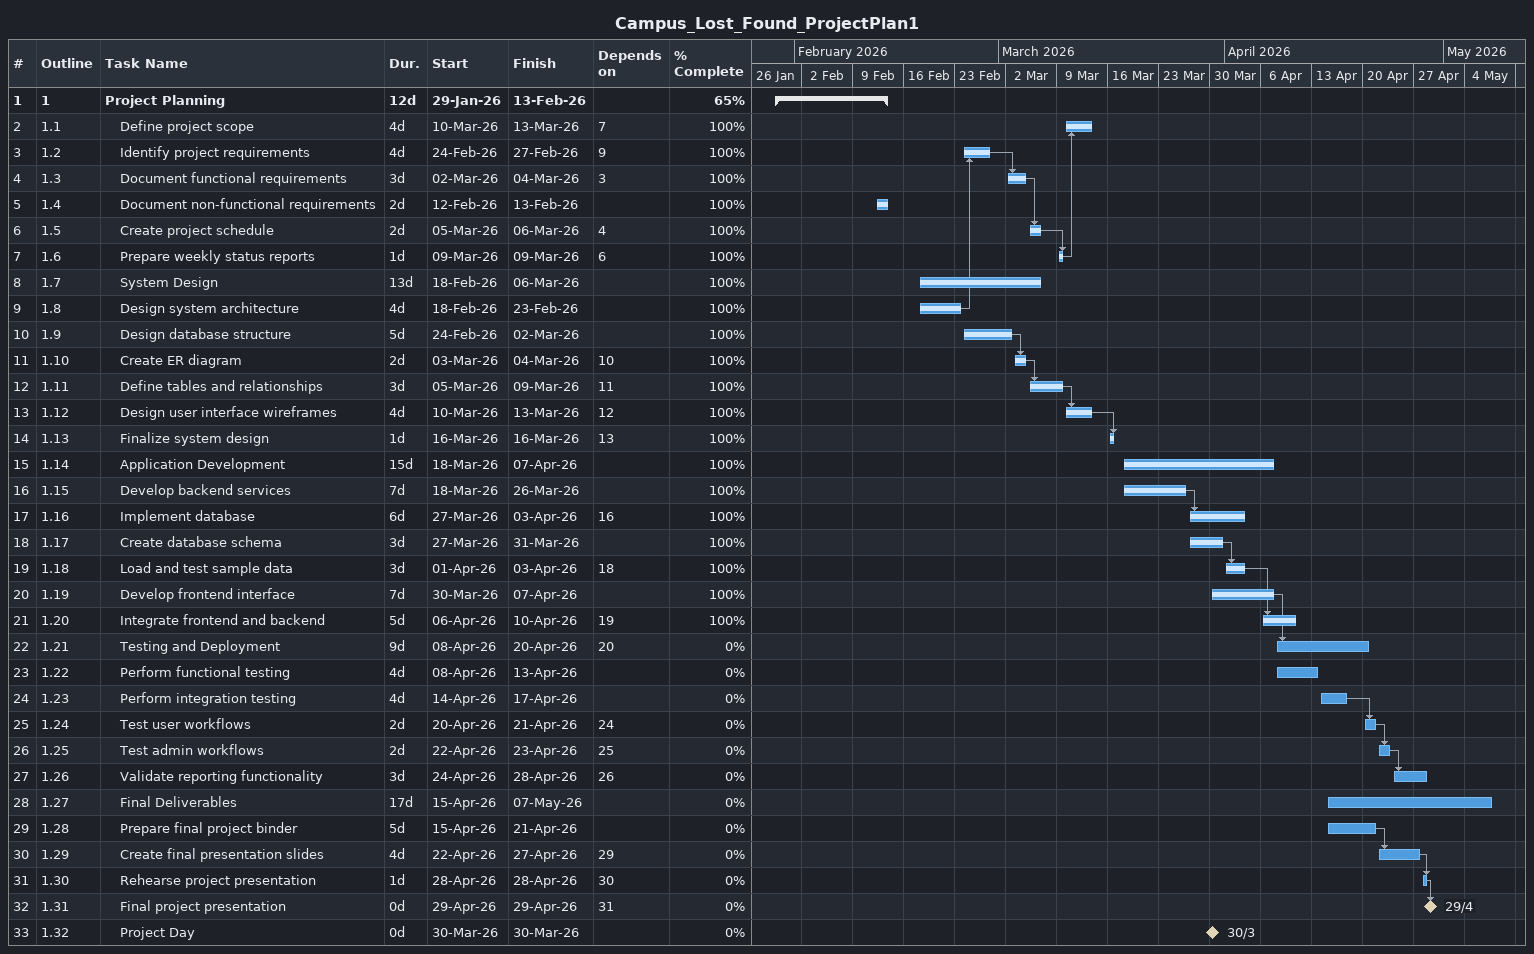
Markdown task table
Campus_Lost_Found_ProjectPlan1

| ID | WBS | Task | Duration | Start | Finish | Predecessors | % complete |
|---|---|---|---|---|---|---|---|
| 1 | 1 | **Project Planning** | 12d | 2026-01-29 | 2026-02-13 |  | 65 |
| 2 | 1.1 | Define project scope | 4d | 2026-03-10 | 2026-03-13 | 7 | 100 |
| 3 | 1.2 | Identify project requirements | 4d | 2026-02-24 | 2026-02-27 | 9 | 100 |
| 4 | 1.3 | Document functional requirements | 3d | 2026-03-02 | 2026-03-04 | 3 | 100 |
| 5 | 1.4 | Document non-functional requirements | 2d | 2026-02-12 | 2026-02-13 |  | 100 |
| 6 | 1.5 | Create project schedule | 2d | 2026-03-05 | 2026-03-06 | 4 | 100 |
| 7 | 1.6 | Prepare weekly status reports | 1d | 2026-03-09 | 2026-03-09 | 6 | 100 |
| 8 | 1.7 | System Design | 13d | 2026-02-18 | 2026-03-06 |  | 100 |
| 9 | 1.8 | Design system architecture | 4d | 2026-02-18 | 2026-02-23 |  | 100 |
| 10 | 1.9 | Design database structure | 5d | 2026-02-24 | 2026-03-02 |  | 100 |
| 11 | 1.10 | Create ER diagram | 2d | 2026-03-03 | 2026-03-04 | 10 | 100 |
| 12 | 1.11 | Define tables and relationships | 3d | 2026-03-05 | 2026-03-09 | 11 | 100 |
| 13 | 1.12 | Design user interface wireframes | 4d | 2026-03-10 | 2026-03-13 | 12 | 100 |
| 14 | 1.13 | Finalize system design | 1d | 2026-03-16 | 2026-03-16 | 13 | 100 |
| 15 | 1.14 | Application Development | 15d | 2026-03-18 | 2026-04-07 |  | 100 |
| 16 | 1.15 | Develop backend services | 7d | 2026-03-18 | 2026-03-26 |  | 100 |
| 17 | 1.16 | Implement database | 6d | 2026-03-27 | 2026-04-03 | 16 | 100 |
| 18 | 1.17 | Create database schema | 3d | 2026-03-27 | 2026-03-31 |  | 100 |
| 19 | 1.18 | Load and test sample data | 3d | 2026-04-01 | 2026-04-03 | 18 | 100 |
| 20 | 1.19 | Develop frontend interface | 7d | 2026-03-30 | 2026-04-07 |  | 100 |
| 21 | 1.20 | Integrate frontend and backend | 5d | 2026-04-06 | 2026-04-10 | 19 | 100 |
| 22 | 1.21 | Testing and Deployment | 9d | 2026-04-08 | 2026-04-20 | 20 | 0 |
| 23 | 1.22 | Perform functional testing | 4d | 2026-04-08 | 2026-04-13 |  | 0 |
| 24 | 1.23 | Perform integration testing | 4d | 2026-04-14 | 2026-04-17 |  | 0 |
| 25 | 1.24 | Test user workflows | 2d | 2026-04-20 | 2026-04-21 | 24 | 0 |
| 26 | 1.25 | Test admin workflows | 2d | 2026-04-22 | 2026-04-23 | 25 | 0 |
| 27 | 1.26 | Validate reporting functionality | 3d | 2026-04-24 | 2026-04-28 | 26 | 0 |
| 28 | 1.27 | Final Deliverables | 17d | 2026-04-15 | 2026-05-07 |  | 0 |
| 29 | 1.28 | Prepare final project binder | 5d | 2026-04-15 | 2026-04-21 |  | 0 |
| 30 | 1.29 | Create final presentation slides | 4d | 2026-04-22 | 2026-04-27 | 29 | 0 |
| 31 | 1.30 | Rehearse project presentation | 1d | 2026-04-28 | 2026-04-28 | 30 | 0 |
| 32 | 1.31 | Final project presentation | 0d | 2026-04-29 | 2026-04-29 | 31 | 0 |
| 33 | 1.32 | Project Day | 0d | 2026-03-30 | 2026-03-30 |  | 0 |
